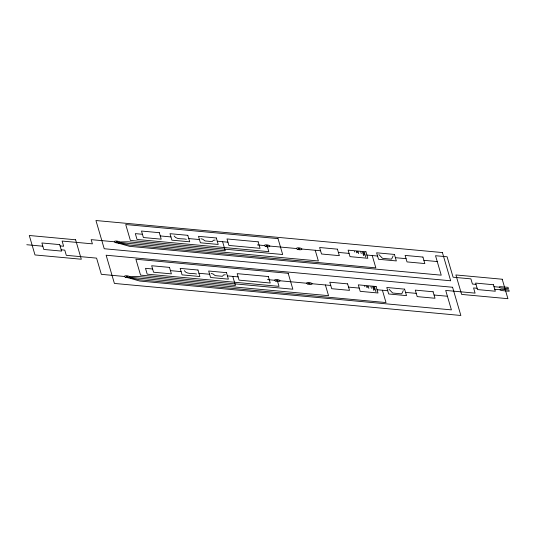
<?xml version="1.0" encoding="UTF-8"?>
<svg xmlns="http://www.w3.org/2000/svg" width="536" height="536" viewBox="0 0 536 536"><rect width="100%" height="100%" fill="white"/><g stroke="black" fill="none" stroke-linecap="round" stroke-linejoin="round"><path stroke-width="0.8" d="M393.123 255.893L391.622 259.035A1.588 0.543 8.4 0 1 391.367 259.096A1.434 0.496 8.4 0 1 391.072 259.123L382.992 258.379A1.434 0.496 8.4 0 1 382.557 258.258A1.588 0.543 8.4 0 1 382.356 258.178L378.878 254.58M403.3 290.592L401.799 293.735A1.588 0.543 8.4 0 1 401.544 293.795A1.434 0.496 8.4 0 1 401.25 293.822L393.163 293.078A1.434 0.496 8.4 0 1 392.734 292.958A1.588 0.543 8.4 0 1 392.533 292.877L389.049 289.279M298.632 248.959L299.758 248.617M308.81 283.658L309.935 283.316M119.561 241.95L128.184 241.803L225.261 250.781L222.601 241.703M129.739 276.65L138.362 276.502L235.438 285.48L232.778 276.402M215.191 240.068L213.462 240.235L212.31 241.495A1.708 0.59 8.4 0 1 211.881 241.569L205.342 240.965A1.708 0.59 8.4 0 1 204.839 240.805L202.863 239.25L200.94 238.748M225.368 274.767L223.639 274.935L222.487 276.194A1.708 0.59 8.4 0 1 222.058 276.268L215.519 275.665A1.708 0.59 8.4 0 1 215.016 275.504L213.04 273.95L211.117 273.447M142.442 234.286L135.32 233.629L137.028 239.465L268.844 251.659L267.417 246.795M160.257 235.934L170.944 236.925M188.759 238.567L199.446 239.559M217.254 241.207L227.947 242.192M257.334 244.912L264.462 245.575M266.245 245.736L268.02 245.903M269.802 246.064L296.522 248.537M301.869 249.032L320.568 250.761M338.384 252.409L349.07 253.401M366.885 255.042L377.572 256.034M395.38 257.682L406.067 258.667M423.882 260.315L437.242 261.555M114.315 241.783L91.16 239.639L92.393 243.853L62.116 241.053L63.637 246.245L60.072 245.91M116.098 241.944L117.88 242.111M119.756 242.6L318.364 260.972L315.228 250.265M475.995 284.382L472.43 284.053L470.91 278.867L453.101 277.219L447.111 256.784L435.527 255.719L441.235 275.176L129.518 246.339L118.161 243.083M493.998 286.68L499.344 287.175A1.809 0.623 8.4 0 0 501.314 287.986L508.436 288.643L508.061 287.35L500.932 286.693A1.809 0.623 8.4 0 0 499.344 287.175M26.8 244.731L42.833 246.212M494.762 289.273L500.101 289.768A1.809 0.623 8.4 0 0 502.078 290.579L509.2 291.242L508.818 289.942L501.696 289.286A1.809 0.623 8.4 0 0 500.101 289.768M61.211 249.803L64.776 250.131L66.297 255.324L96.581 258.124L101.338 274.338L124.493 276.482M477.141 288.274L473.576 287.946L475.097 293.132L445.704 290.418L451.413 309.875L139.695 281.038L128.339 277.782M152.619 268.985L145.497 268.328L147.206 274.164L279.022 286.358L277.594 281.494M170.435 270.633L181.121 271.625M198.93 273.273L209.623 274.258M227.431 275.906L238.118 276.891M267.511 279.611L274.633 280.274M276.415 280.435L278.197 280.603M279.98 280.764L306.699 283.236M312.039 283.732L330.745 285.46M348.561 287.108L359.247 288.1M377.056 289.748L387.742 290.733M405.558 292.381L416.244 293.373M434.06 295.014L447.419 296.254M126.275 276.643L128.05 276.81M129.933 277.3L328.541 295.671L325.399 284.964M186.367 239.297C182.535 238.252 176.512 239.894 174.126 235.954M196.545 273.997C192.712 272.951 186.689 274.593 184.304 270.653M118.959 242.841L129.136 245.046L375.843 267.866L372.225 255.538M129.136 277.541L139.313 279.745L386.014 302.565L382.403 290.237M298.498 248.496L299.892 249.073M308.676 283.196L310.069 283.772M364.339 252.289L365.766 257.153M374.517 286.988L375.944 291.852M363.448 252.201L364.306 255.123M373.625 286.901L374.483 289.822M362.557 252.121L363.602 255.685M372.734 286.82L373.78 290.391M360.775 251.954L361.251 253.575M370.952 286.66L371.428 288.281M358.108 251.712L358.678 253.655M368.279 286.412L368.855 288.355M357.217 251.625L357.499 252.603M367.388 286.325L367.676 287.303M356.326 251.545L356.708 252.845M366.503 286.244L366.879 287.544M354.544 251.377L354.732 252.027M364.721 286.077L364.909 286.726M267.035 245.495L267.23 246.145M277.213 280.194L277.4 280.844M116.895 241.703L117.083 242.352M127.066 276.402L127.26 277.052M442.408 252.563L95.951 220.524L104.225 248.738L450.675 280.777L442.408 252.563M278.017 238.62L125.719 224.537L130.382 240.43L282.68 254.513L278.017 238.62M159.306 232.691L141.491 231.043L143.393 237.528L161.209 239.177L159.306 232.691M187.808 235.324L169.992 233.683L171.895 240.168L189.71 241.81L187.808 235.324M216.303 237.964L198.494 236.316L200.397 242.801L218.206 244.45L216.303 237.964M258.164 241.837L226.996 238.949L228.899 245.434L260.067 248.322L258.164 241.837M337.432 249.166L319.617 247.518L321.52 254.004L339.335 255.652L337.432 249.166M365.934 251.799L348.119 250.158L350.021 256.644L367.83 258.285L365.934 251.799M394.429 254.439L376.62 252.791L378.523 259.277L396.332 260.925L394.429 254.439M422.931 257.072L405.122 255.424L407.018 261.91L424.834 263.558L422.931 257.072M75.603 239.78L29.292 235.492L34.994 254.948L81.311 259.236L75.603 239.78M502.212 279.236L455.902 274.955L461.61 294.411L507.92 298.693L502.212 279.236M59.69 244.617L41.882 242.969L43.785 249.454L61.593 251.103L59.69 244.617M493.428 284.737L475.613 283.088L477.516 289.574L495.331 291.222L493.428 284.737M452.578 287.263L106.128 255.223L114.403 283.437L460.853 315.476L452.578 287.263M288.194 273.32L135.896 259.236L140.559 275.129L292.857 289.212L288.194 273.32M169.483 267.39L151.668 265.742L153.571 272.228L171.386 273.876L169.483 267.39M197.978 270.023L180.17 268.382L182.073 274.868L199.881 276.516L197.978 270.023M226.48 272.663L208.672 271.015L210.574 277.501L228.383 279.149L226.48 272.663M268.342 276.536L237.167 273.648L239.069 280.14L270.245 283.021L268.342 276.536M347.609 283.866L329.794 282.217L331.697 288.703L349.512 290.351L347.609 283.866M376.105 286.505L358.296 284.857L360.199 291.343L378.007 292.991L376.105 286.505M404.606 289.139L386.798 287.49L388.694 293.976L406.509 295.624L404.606 289.139M433.108 291.772L415.293 290.123L417.196 296.616L435.011 298.257L433.108 291.772M307.798 284.047A2.714 0.931 8.4 0 0 312.046 283.926A2.714 0.931 8.4 0 0 308.267 282.485A2.714 0.931 8.4 0 0 307.798 284.047M275.792 281.099A2.714 0.931 8.4 0 0 279.986 280.938A2.714 0.931 8.4 0 0 276.147 279.517A2.714 0.931 8.4 0 0 275.792 281.099M125.645 277.306A2.714 0.931 8.4 0 0 129.839 277.146A2.714 0.931 8.4 0 0 126 275.725A2.714 0.931 8.4 0 0 125.645 277.306M297.627 249.347A2.714 0.931 8.4 0 0 301.869 249.227A2.714 0.931 8.4 0 0 298.09 247.786A2.714 0.931 8.4 0 0 297.627 249.347M265.615 246.399A2.714 0.931 8.4 0 0 269.809 246.238A2.714 0.931 8.4 0 0 265.97 244.818A2.714 0.931 8.4 0 0 265.615 246.399M115.468 242.607A2.714 0.931 8.4 0 0 119.669 242.446A2.714 0.931 8.4 0 0 115.823 241.026A2.714 0.931 8.4 0 0 115.468 242.607"/></g></svg>
